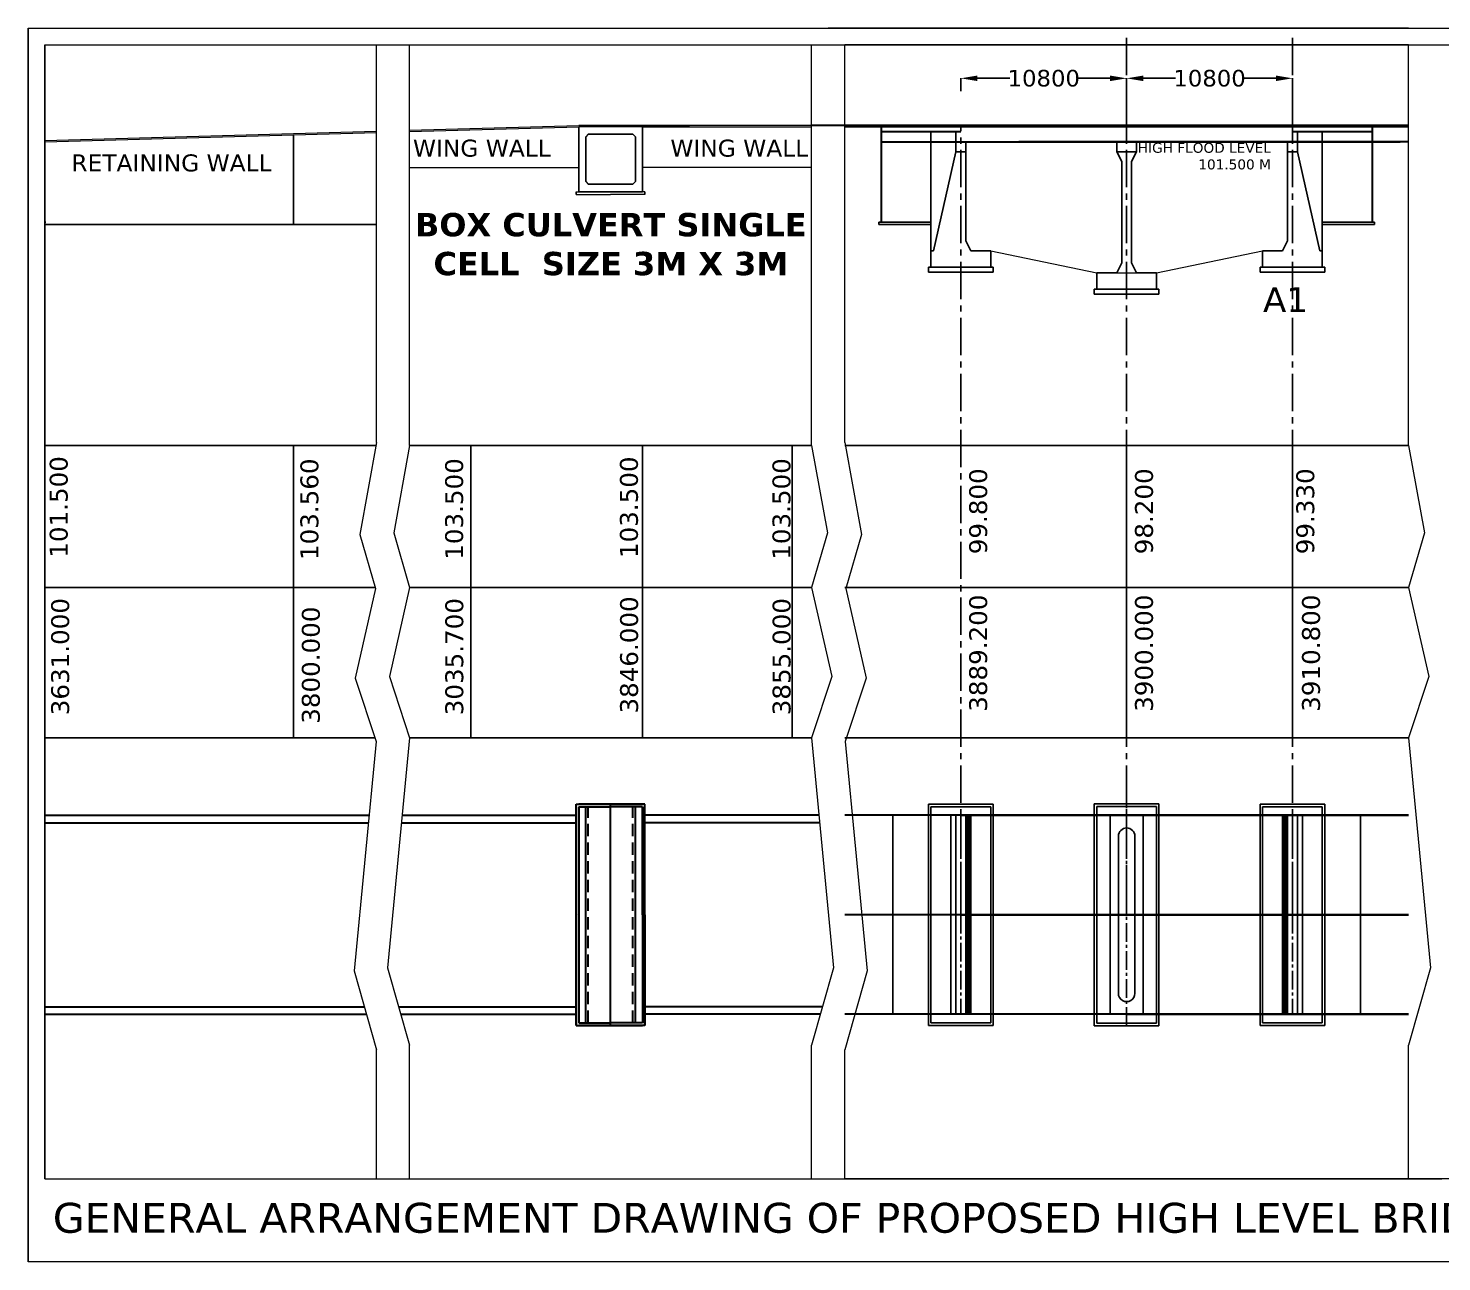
# Model space of a CAD drawing. Header units: metres. Extents: x -353398 to 100077, y -15010 to 87287.
# Drawn here: x -101658 to -16423, y 12903 to 87287 of the extents above; entities that cross this region are included whole.
import ezdxf

# ---------------------------------------------------------------- set-up
doc = ezdxf.new("R2010")
doc.units = ezdxf.units.M
doc.header["$MEASUREMENT"] = 0
doc.header["$PDMODE"] = 34
doc.linetypes.add('CENTER2', pattern=[1.125, 0.75, -0.125, 0.125, -0.125])
doc.linetypes.add('DASHED', pattern=[0.75, 0.5, -0.25])
for name, color, linetype in [('centreline', 6, 'CENTER2'), ('PILLER', 10, 'Continuous'), ('PLAN', 10, 'Continuous')]:
    doc.layers.add(name, color=color, linetype=linetype)
for name, color, linetype, lineweight in [('EXISTING B WALL', 5, 'Continuous', 30), ('S TEXT', 7, 'Continuous', 20), ('walls', 1, 'Continuous', 30)]:
    doc.layers.add(name, color=color, linetype=linetype, lineweight=lineweight)
doc.styles.get("Standard").update_dxf_attribs({"font": 'verdana.TTF'})
doc.dimstyles.new('ISO-25', dxfattribs={"dimtxt": 1000, "dimasz": 1000, "dimexe": 1.25, "dimexo": 0.625, "dimtad": 0, "dimtxsty": 'Standard', "dimcen": 75, "dimadec": 0, "dimazin": 0, "dimtfac": 1, "dimtmove": 0, "dimatfit": 2, "dimfxl": 0, "dimarcsym": 0})

# ---------------------------------------------------------------- blocks, each defined once
blk = doc.blocks.new('*D17')
at = {"color": 0, "lineweight": -2}
for p, q in [((-35423, 83494), (-35423, 84270)), ((-34423, 84268), (-32471, 84268)), ((-26423, 84268), (-28375, 84268)), ((-25423, 83494), (-25423, 84270))]:
    blk.add_line(p, q, dxfattribs=at)
at = {"color": 0}
for points in [[(-34423, 84435), (-34423, 84102), (-35423, 84268)], [(-26423, 84435), (-26423, 84102), (-25423, 84268)]]:
    blk.add_solid(points, dxfattribs=at)
at = {"layer": 'Defpoints', "color": 0}
for p in [(-25423, 84268), (-35423, 83493), (-25423, 83493)]:
    blk.add_point(p, dxfattribs=at)
at = {"color": 0, "insert": (-30423, 84268), "char_height": 1000, "attachment_point": 5}
blk.add_mtext('10800', dxfattribs=at)
blk = doc.blocks.new('*D18')
at = {"color": 0, "lineweight": -2}
for p, q in [((-45423, 83494), (-45423, 84270)), ((-44423, 84268), (-42471, 84268)), ((-36423, 84268), (-38375, 84268)), ((-35423, 83494), (-35423, 84270))]:
    blk.add_line(p, q, dxfattribs=at)
at = {"color": 0}
for points in [[(-44423, 84435), (-44423, 84102), (-45423, 84268)], [(-36423, 84435), (-36423, 84102), (-35423, 84268)]]:
    blk.add_solid(points, dxfattribs=at)
at = {"layer": 'Defpoints', "color": 0}
for p in [(-35423, 84268), (-45423, 83493), (-35423, 83493)]:
    blk.add_point(p, dxfattribs=at)
at = {"color": 0, "insert": (-40423, 84268), "char_height": 1000, "attachment_point": 5}
blk.add_mtext('10800', dxfattribs=at)

msp = doc.modelspace()

# ---------------------------------------------------------------- linework, layer by layer
for p, q in [((-101658.286, 87286.922), (-101658.289, 12902.998)), ((-100658.286, 86286.922), (-100658.288, 17902.998)), ((-35423.286, 83493.303), (-35423.286, 80443.303)), ((-25423.286, 83493.303), (-25423.286, 80443.303)), ((-25423.286, 83493.303), (-25423.286, 80443.303)), ((-68463.286, 81343.303), (-68463.286, 77413.303)), ((-64623.286, 81343.303), (-64623.286, 77413.303)), ((-47223.286, 81043.303), (-47223.286, 72871.625)), ((-23623.286, 81043.303), (-23623.286, 72871.625)), ((-85658.286, 80862.623), (-85658.286, 75443.307)), ((-68043.286, 80743.303), (-68043.286, 78043.303)), ((-65043.286, 80743.303), (-65043.286, 78043.303)), ((-68613.286, 77413.303), (-68613.286, 77263.303)), ((-64473.286, 77413.303), (-64473.286, 77263.303)), ((-100608.46, 75593.307), (-100658.286, 75593.307)), ((-80658.286, 75443.307), (-100658.286, 75443.307)), ((-50373.286, 75593.303), (-50373.286, 75443.303)), ((-50373.286, 75593.303), (-47223.286, 75593.303)), ((-50373.286, 75443.303), (-47223.286, 75443.303)), ((-20473.286, 75593.303), (-23623.286, 75593.303)), ((-20473.286, 75443.303), (-23623.286, 75443.303)), ((-20473.286, 75593.303), (-20473.286, 75443.303)), ((-47223.286, 73871.625), (-47073.286, 73871.625)), ((-23623.286, 73871.625), (-23773.286, 73871.625)), ((-47373.286, 72871.625), (-47373.286, 72571.625)), ((-47373.286, 72871.625), (-43473.286, 72871.625)), ((-47373.286, 72571.625), (-43473.286, 72571.625)), ((-43473.286, 72871.625), (-43473.286, 72571.625)), ((-27373.286, 72871.625), (-27373.286, 72571.625)), ((-23473.286, 72871.625), (-27373.286, 72871.625)), ((-23473.286, 72571.625), (-27373.286, 72571.625)), ((-23473.286, 72871.625), (-23473.286, 72571.625)), ((-37373.286, 71548.041), (-33473.286, 71548.041)), ((-37373.286, 71548.041), (-37373.286, 71248.041)), ((-37373.286, 71248.041), (-33473.286, 71248.041)), ((-33473.286, 71548.041), (-33473.286, 71248.041)), ((-35423.286, 63067.077), (-35423.286, 46067.077)), ((-35423.286, 63067.077), (-35423.286, 46067.077)), ((-25423.286, 63067.077), (-25423.286, 46067.077)), ((-25423.286, 63067.077), (-25423.286, 46067.077)), ((-80690.996, 62134.08), (-100658.287, 62134.081)), ((-85658.287, 62134.08), (-85658.287, 44500.08)), ((-78663.286, 62134.077), (-54423.286, 62134.077)), ((-74963.286, 62134.077), (-74963.286, 44500.077)), ((-64623.286, 62134.077), (-64623.286, 44500.077)), ((-55602.597, 62134.077), (-55602.597, 44500.077)), ((-52423.286, 62134.077), (-18423.286, 62134.077)), ((-25423.286, 62134.077), (-25423.286, 44500.077)), ((-25423.286, 61134.077), (-25423.286, 46067.077)), ((-100658.287, 53567.081), (-80741.338, 53567.08)), ((-54423.286, 53567.077), (-78663.286, 53567.077)), ((-18423.286, 53567.077), (-52423.286, 53567.077)), ((-80764.81, 44500.08), (-100658.287, 44500.081)), ((-78663.287, 44500.077), (-54423.286, 44500.077)), ((-18423.286, 44500.077), (-52423.286, 44500.077)), ((-47373.286, 40494.229), (-43473.286, 40494.229)), ((-47373.286, 31044.229), (-47373.286, 40494.229)), ((-43473.286, 40494.229), (-47373.286, 40494.229)), ((-47373.286, 40494.229), (-43473.286, 40494.229)), ((-47373.285, 31044.229), (-47373.286, 40494.229)), ((-43473.286, 40494.229), (-47223.286, 40494.229)), ((-47223.286, 40344.229), (-43623.286, 40344.229)), ((-47223.286, 40344.229), (-43623.286, 40344.229)), ((-47223.285, 31044.229), (-47223.286, 40344.229)), ((-43623.285, 31044.229), (-43623.286, 40344.229)), ((-43473.286, 31044.229), (-43473.286, 40494.229)), ((-43473.285, 31044.229), (-43473.286, 40494.229)), ((-37373.286, 33825.718), (-37373.286, 40513.882)), ((-37373.286, 40513.882), (-33473.286, 40513.882)), ((-37373.286, 33825.718), (-37373.286, 40513.882)), ((-37223.286, 40363.882), (-33623.286, 40363.882)), ((-37223.286, 33825.718), (-37223.286, 40363.882)), ((-33623.286, 33825.718), (-33623.286, 40363.882)), ((-33623.286, 33825.718), (-33623.286, 40363.882)), ((-33473.286, 33825.718), (-33473.286, 40513.882)), ((-33473.286, 33825.718), (-33473.286, 40513.882)), ((-27373.286, 40494.229), (-23623.286, 40494.229)), ((-23473.286, 40494.229), (-27373.286, 40494.229)), ((-27373.286, 31044.229), (-27373.286, 40494.229)), ((-27373.286, 40494.229), (-23473.286, 40494.229)), ((-23473.286, 40494.229), (-27373.286, 40494.229)), ((-27373.286, 31044.229), (-27373.286, 40494.229)), ((-23623.286, 40344.229), (-27223.286, 40344.229)), ((-23623.286, 40344.229), (-27223.286, 40344.229)), ((-27223.286, 31044.229), (-27223.286, 40344.229)), ((-23623.286, 31044.229), (-23623.286, 40344.229)), ((-23473.286, 31044.229), (-23473.286, 40494.229)), ((-23473.286, 31044.229), (-23473.286, 40494.229)), ((-36423.286, 39825.726), (-34423.286, 39825.726)), ((-36423.286, 33825.718), (-36423.286, 39825.726)), ((-34423.286, 33825.718), (-34423.286, 39825.726)), ((-36423.286, 33825.718), (-36423.286, 39146.786)), ((-35923.286, 33825.718), (-35923.286, 38563.882)), ((-47373.286, 36607.208), (-47373.285, 27157.208)), ((-47223.286, 36607.208), (-47223.285, 27307.208)), ((-43623.286, 36607.208), (-43623.285, 27307.208)), ((-43473.286, 36607.208), (-43473.285, 27157.208)), ((-27373.286, 36607.208), (-27373.286, 27157.208)), ((-27223.286, 36607.208), (-27223.286, 27307.208)), ((-23623.286, 36607.208), (-23623.286, 27307.208)), ((-23473.286, 36607.208), (-23473.286, 27157.208)), ((-37373.286, 33825.718), (-37373.286, 27137.554)), ((-37373.286, 33825.718), (-37373.286, 27137.554)), ((-37223.286, 33825.718), (-37223.286, 27287.554)), ((-36423.286, 33825.718), (-36423.286, 28504.651)), ((-36423.286, 33825.718), (-36423.286, 27825.711)), ((-35923.286, 33825.718), (-35923.286, 29087.555)), ((-34423.286, 33825.718), (-34423.286, 27825.711)), ((-33623.286, 33825.718), (-33623.286, 27287.555)), ((-33623.286, 33825.718), (-33623.286, 27287.554)), ((-33473.286, 33825.718), (-33473.286, 27137.555)), ((-33473.286, 33825.718), (-33473.286, 27137.554)), ((-47223.286, 27307.208), (-43623.286, 27307.208)), ((-47223.285, 27307.208), (-43623.285, 27307.208)), ((-37223.286, 27287.554), (-33623.286, 27287.554)), ((-36423.286, 27825.711), (-34423.286, 27825.711)), ((-23623.286, 27307.208), (-27223.286, 27307.208)), ((-23623.286, 27307.208), (-27223.286, 27307.208)), ((-47373.286, 27157.208), (-43473.286, 27157.208)), ((-43473.285, 27157.208), (-47373.285, 27157.208)), ((-47373.285, 27157.208), (-43473.285, 27157.208)), ((-43473.286, 27157.208), (-47223.286, 27157.208)), ((-37373.286, 27137.554), (-33473.286, 27137.554)), ((-27373.286, 27157.208), (-23623.286, 27157.208)), ((-23473.286, 27157.208), (-27373.286, 27157.208)), ((-27373.286, 27157.208), (-23473.286, 27157.208)), ((-23473.286, 27157.208), (-27373.286, 27157.208))]:
    msp.add_line(p, q)
for centre, start, end in [((-35423.286, 38563.882), 0.00000029, 180.00000029), ((-35423.286, 29087.555), 180.00000029, 0.00000029)]:
    msp.add_arc(centre, 500, start, end)
at = {"layer": 'centreline', "ltscale": 3000}
for p, q in [((-35423.286, 33825.718), (-35423.286, 87059.025)), ((-25423.286, 33825.718), (-25423.286, 87059.025)), ((-45423.286, 33825.718), (-45423.286, 81343.303))]:
    msp.add_line(p, q, dxfattribs=at)
at = {"layer": 'centreline', "ltscale": 1500}
for p, q in [((-35423.286, 27137.554), (-35423.286, 40513.839)), ((-45423.286, 33825.718), (-45423.286, 39768.625)), ((-25423.286, 33825.718), (-25423.286, 39768.625)), ((-45423.286, 33825.718), (-45423.285, 27882.812)), ((-25423.286, 33825.718), (-25423.286, 27882.812))]:
    msp.add_line(p, q, dxfattribs=at)
at = {"layer": 'EXISTING B WALL'}
for p, q in [((-18423.286, 81418.303), (-54423.286, 81418.303)), ((-18423.286, 81343.303), (-52423.286, 81343.303)), ((-50223.286, 81418.303), (-50223.286, 75593.303)), ((-45423.286, 81043.303), (-50223.286, 81043.303)), ((-20623.286, 81043.303), (-25423.286, 81043.303)), ((-20623.286, 81418.303), (-20623.286, 75593.303)), ((-50223.286, 80443.303), (-28929.699, 80443.303)), ((-50223.286, 80443.303), (-18929.699, 80443.303)), ((-18423.286, 80443.303), (-41916.872, 80443.303)), ((-100658.288, 39375.719), (-81156.358, 39375.719)), ((-100658.287, 39825.719), (-81113.417, 39825.719)), ((-79152.272, 39375.719), (-68613.286, 39375.718)), ((-79109.331, 39825.719), (-68613.286, 39825.718)), ((-53977.241, 39825.718), (-64473.286, 39825.718)), ((-53934.3, 39375.718), (-64473.286, 39375.718)), ((-18423.286, 39825.718), (-52423.286, 39825.718)), ((-25377.476, 39825.718), (-52423.286, 39825.718)), ((-45469.095, 39825.718), (-18423.286, 39825.718)), ((-35469.095, 39825.718), (-18423.286, 39825.718)), ((-18423.286, 33825.718), (-52423.286, 33825.718)), ((-25377.476, 33825.718), (-52423.286, 33825.718)), ((-45469.095, 33825.718), (-18423.286, 33825.718)), ((-35469.095, 33825.718), (-18423.286, 33825.718)), ((-100658.288, 28275.719), (-81393.978, 28275.719)), ((-79319.668, 28275.719), (-68613.286, 28275.718)), ((-53766.904, 28275.718), (-64473.286, 28275.718)), ((-100658.288, 27825.719), (-81265.999, 27825.719)), ((-79191.689, 27825.719), (-68613.286, 27825.718)), ((-53894.883, 27825.718), (-64473.286, 27825.718)), ((-18423.286, 27825.718), (-52423.286, 27825.718)), ((-25377.476, 27825.718), (-52423.286, 27825.718)), ((-35469.095, 27825.718), (-18423.286, 27825.718))]:
    msp.add_line(p, q, dxfattribs=at)
at = {"layer": 'PILLER'}
for p, q in [((-45723.286, 81043.303), (-45723.286, 79843.303)), ((-25123.286, 81043.303), (-25123.286, 79843.303)), ((-45123.286, 80443.303), (-45123.286, 74471.625)), ((-36023.286, 80443.303), (-36023.286, 79843.303)), ((-34823.286, 80443.303), (-34823.286, 79843.303)), ((-25723.286, 80443.303), (-25723.286, 74471.625)), ((-45723.286, 79843.303), (-47073.286, 73871.625)), ((-45723.286, 79843.303), (-45123.286, 79843.303)), ((-36023.286, 79843.303), (-35723.286, 79243.303)), ((-36023.286, 79843.303), (-34823.286, 79843.303)), ((-34823.286, 79843.303), (-35123.286, 79243.303)), ((-25123.286, 79843.303), (-25723.286, 79843.303)), ((-25123.286, 79843.303), (-23773.286, 73871.625)), ((-35723.286, 79243.303), (-35723.286, 73148.041)), ((-35123.286, 79243.303), (-35123.286, 73148.041)), ((-45123.286, 74471.625), (-44823.286, 73871.625)), ((-25723.286, 74471.625), (-26023.286, 73871.625)), ((-44823.286, 73871.625), (-43623.286, 73871.625)), ((-43623.286, 73871.625), (-43623.286, 72871.625)), ((-26023.286, 73871.625), (-27223.286, 73871.625)), ((-27223.286, 73871.625), (-27223.286, 72871.625)), ((-37223.286, 72548.041), (-37223.286, 71548.041)), ((-37223.286, 72548.041), (-36023.286, 72548.041)), ((-35723.286, 73148.041), (-36023.286, 72548.041)), ((-35123.286, 73148.041), (-34823.286, 72548.041)), ((-34823.286, 72548.041), (-33623.286, 72548.041)), ((-33623.286, 72548.041), (-33623.286, 71548.041))]:
    msp.add_line(p, q, dxfattribs=at)
at = {"layer": 'PLAN'}
for p, q in [((-49523.286, 27825.718), (-49523.286, 39825.718)), ((-46023.286, 33825.718), (-46023.286, 39825.718)), ((-45723.286, 33825.718), (-45723.286, 39825.718)), ((-45123.286, 33825.718), (-45123.286, 39825.718)), ((-45023.286, 33825.718), (-45023.286, 39825.718)), ((-44923.286, 33825.718), (-44923.286, 39825.718)), ((-44823.286, 33825.718), (-44823.286, 39825.718)), ((-26023.286, 33825.718), (-26023.286, 39825.718)), ((-25923.286, 33825.718), (-25923.286, 39825.718)), ((-25823.286, 33825.718), (-25823.286, 39825.718)), ((-25723.286, 33825.718), (-25723.286, 39825.718)), ((-25123.286, 33825.718), (-25123.286, 39825.718)), ((-24823.286, 33825.718), (-24823.286, 39825.718)), ((-21323.286, 27825.718), (-21323.286, 39825.718)), ((-35923.286, 33825.718), (-35923.286, 38563.882)), ((-34923.286, 33825.718), (-34923.286, 38563.882)), ((-46023.286, 33825.718), (-46023.286, 27825.718)), ((-45723.286, 33825.718), (-45723.286, 27825.718)), ((-45123.286, 33825.718), (-45123.286, 27825.718)), ((-45023.286, 33825.718), (-45023.286, 27825.718)), ((-44923.286, 33825.718), (-44923.286, 27825.718)), ((-44823.286, 33825.718), (-44823.286, 27825.718)), ((-35923.286, 33825.718), (-35923.286, 29087.554)), ((-34923.286, 33825.718), (-34923.286, 29087.554)), ((-26023.286, 33825.718), (-26023.286, 27825.718)), ((-25923.286, 33825.718), (-25923.286, 27825.718)), ((-25823.286, 33825.718), (-25823.286, 27825.718)), ((-25723.286, 33825.718), (-25723.286, 27825.718)), ((-25123.286, 33825.718), (-25123.286, 27825.718)), ((-24823.286, 33825.718), (-24823.286, 27825.718))]:
    msp.add_line(p, q, dxfattribs=at)
for centre, start, end in [((-35423.286, 38563.882), 0.00000029, 180.00000029), ((-35423.286, 29087.554), 180.00000029, 0.00000029)]:
    msp.add_arc(centre, 500, start, end, dxfattribs=at)
at = {"layer": 'S TEXT'}
for p, q in [((-101658.286, 87286.922), (-52423.286, 87286.922)), ((-53423.286, 87286.922), (100076.714, 87286.922)), ((-18423.286, 87286.922), (-53423.286, 87286.922)), ((-100658.286, 86286.922), (-52423.286, 86286.922)), ((-80658.287, 62314.204), (-80658.286, 86286.922)), ((-78663.286, 62134.078), (-78663.286, 86286.922)), ((-54423.286, 62134.077), (-54423.286, 86286.922)), ((-52423.286, 86286.922), (99076.714, 86286.922)), ((-18423.286, 86286.922), (-52423.286, 86286.922)), ((-52423.286, 62314.201), (-52423.286, 86286.922)), ((-18423.286, 62134.077), (-18423.286, 86286.922)), ((-100660.382, 80518.274), (-80658.286, 81077.426)), ((-100658.286, 80443.303), (-80658.286, 81002.396)), ((-78663.286, 81133.195), (-68465.381, 81418.274)), ((-78663.286, 81058.166), (-68463.286, 81343.303)), ((-54423.286, 81418.303), (-68463.286, 81418.303)), ((-61793.286, 81343.303), (-68463.286, 81343.303)), ((-64623.286, 81343.303), (-54423.286, 81343.303)), ((-67893.286, 80893.303), (-68043.286, 80743.303)), ((-67893.286, 80893.303), (-65193.286, 80893.303)), ((-65193.286, 80893.303), (-67893.286, 80893.303)), ((-65193.286, 80893.303), (-65043.286, 80743.303)), ((-78663.286, 78893.304), (-68463.286, 78893.304)), ((-54423.286, 78893.304), (-64623.286, 78893.304)), ((-68043.286, 78043.303), (-67893.286, 77893.303)), ((-67893.286, 77893.303), (-65193.286, 77893.303)), ((-65193.286, 77893.303), (-67893.286, 77893.303)), ((-65043.286, 78043.303), (-65193.286, 77893.303)), ((-68613.286, 77413.303), (-66543.286, 77413.303)), ((-68613.286, 77263.303), (-66543.286, 77263.303)), ((-66543.286, 77413.303), (-68463.286, 77413.303)), ((-64473.286, 77413.303), (-66543.286, 77413.303)), ((-66543.286, 77413.303), (-64623.286, 77413.303)), ((-64473.286, 77263.303), (-66543.286, 77263.303)), ((-43623.286, 73871.625), (-37223.286, 72548.041)), ((-33623.286, 72548.041), (-27223.286, 73871.625)), ((-37223.286, 72548.041), (-33623.286, 72548.041)), ((-80658.287, 62314.204), (-81668.478, 56751.362)), ((-52423.286, 62314.201), (-51413.094, 56751.359)), ((-78663.286, 62134.078), (-79621.431, 56857.843)), ((-54423.286, 62134.077), (-53465.141, 56857.842)), ((-18423.286, 62134.077), (-17465.141, 56857.842)), ((-81668.478, 56751.362), (-80723.183, 53504.728)), ((-79621.431, 56857.843), (-78663.286, 53567.078)), ((-53465.141, 56857.842), (-54423.286, 53567.077)), ((-51413.094, 56751.359), (-52358.389, 53504.725)), ((-17465.141, 56857.842), (-18423.286, 53567.077)), ((-80723.183, 53504.728), (-81951.296, 48087.939)), ((-78663.286, 53567.078), (-79882.855, 48187.974)), ((-54423.286, 53567.077), (-53203.717, 48187.974)), ((-52358.389, 53504.725), (-51130.277, 48087.936)), ((-18423.286, 53567.077), (-17203.717, 48187.974)), ((-81951.296, 48087.939), (-80689.192, 44271.418)), ((-79882.855, 48187.974), (-78663.286, 44500.078)), ((-53203.717, 48187.974), (-54423.286, 44500.077)), ((-51130.277, 48087.936), (-52392.381, 44271.415)), ((-17203.717, 48187.974), (-18423.286, 44500.077)), ((-78663.287, 44500.077), (-79987.424, 30623.681)), ((-54423.286, 44500.077), (-53099.149, 30623.68)), ((-18423.286, 44500.077), (-17099.149, 30623.68)), ((-80689.192, 44271.418), (-82009.153, 30438.795)), ((-52392.381, 44271.415), (-51072.421, 30438.792)), ((-82009.153, 30438.795), (-80658.288, 25688.885)), ((-79987.424, 30623.681), (-78663.287, 25967.751)), ((-79987.424, 30623.681), (-78663.287, 25967.751)), ((-53099.149, 30623.68), (-54423.286, 25967.751)), ((-51072.421, 30438.792), (-52423.286, 25688.882)), ((-17099.149, 30623.68), (-18423.286, 25967.751)), ((-80658.288, 17902.998), (-80658.288, 25688.885)), ((-78663.287, 17902.998), (-78663.287, 25967.751)), ((-54423.286, 17902.998), (-54423.286, 25967.751)), ((-52423.286, 17902.998), (-52423.286, 25688.882)), ((-18423.286, 17902.998), (-18423.286, 25967.751)), ((-100658.288, 17902.998), (-16423.286, 17902.998)), ((99076.714, 17902.998), (-52423.286, 17902.998)), ((100076.714, 12902.998), (-101658.289, 12902.998))]:
    msp.add_line(p, q, dxfattribs=at)
at = {"layer": 'walls'}
for p, q in [((-68613.286, 40494.229), (-66543.286, 40494.229)), ((-66513.286, 40494.229), (-68463.286, 40494.229)), ((-68463.286, 40494.229), (-66513.286, 40494.229)), ((-66513.286, 40494.229), (-68463.286, 40494.229)), ((-68463.286, 40344.229), (-66663.286, 40344.229)), ((-68463.286, 40344.229), (-66543.286, 40344.229)), ((-68463.286, 40344.229), (-68463.286, 27307.208)), ((-66573.286, 40494.229), (-64623.286, 40494.229)), ((-64623.286, 40494.229), (-66573.286, 40494.229)), ((-66573.286, 40494.229), (-64623.286, 40494.229)), ((-64473.286, 40494.229), (-66543.286, 40494.229)), ((-64623.286, 40344.229), (-66543.286, 40344.229)), ((-64623.286, 40344.229), (-66423.286, 40344.229)), ((-64623.286, 40344.229), (-64623.286, 27307.208)), ((-68463.286, 27307.208), (-66663.286, 27307.208)), ((-68463.286, 27307.208), (-66543.286, 27307.208)), ((-64623.286, 27307.208), (-66543.286, 27307.208)), ((-64623.286, 27307.208), (-66423.286, 27307.208)), ((-68613.286, 27157.208), (-66543.286, 27157.208)), ((-66513.286, 27157.208), (-68463.286, 27157.208)), ((-68463.286, 27157.208), (-66513.286, 27157.208)), ((-66513.286, 27157.208), (-68463.286, 27157.208)), ((-66573.286, 27157.208), (-64623.286, 27157.208)), ((-64623.286, 27157.208), (-66573.286, 27157.208)), ((-66573.286, 27157.208), (-64623.286, 27157.208)), ((-64473.286, 27157.208), (-66543.286, 27157.208))]:
    msp.add_line(p, q, dxfattribs=at)
at = {"layer": 'walls', "linetype": 'ByBlock', "ltscale": 1500}
for p, q in [((-68613.286, 27157.208), (-68613.286, 40494.229)), ((-68043.286, 27307.208), (-68043.286, 40344.229)), ((-66543.286, 27157.208), (-66543.286, 40494.229)), ((-66543.286, 27157.208), (-66543.286, 40494.229)), ((-65043.286, 27307.208), (-65043.286, 40344.229)), ((-64473.286, 27157.208), (-64473.286, 40494.229))]:
    msp.add_line(p, q, dxfattribs=at)
at = {"layer": 'walls', "ltscale": 1500}
for p, q in [((-68463.286, 33825.718), (-68463.286, 40344.229)), ((-64623.286, 33825.718), (-64623.286, 40344.229)), ((-68613.286, 33825.718), (-68613.286, 27157.208)), ((-68463.286, 33825.718), (-68463.286, 27307.208)), ((-64623.286, 33825.718), (-64623.286, 27307.208)), ((-64473.286, 33825.718), (-64473.286, 27157.208))]:
    msp.add_line(p, q, dxfattribs=at)
at = {"layer": 'walls', "linetype": 'DASHED', "ltscale": 1500}
for p, q in [((-67893.286, 27307.208), (-67893.286, 40344.229)), ((-65193.286, 27307.208), (-65193.286, 40344.229))]:
    msp.add_line(p, q, dxfattribs=at)

# ---------------------------------------------------------------- texts
for s, rotation, p in [('101.500', 89.99999826, (-99284.955, 55357.671)), ('103.560', 89.99999826, (-84167.845, 55219.111)), ('103.500', 89.99999942, (-75437.986, 55233.96)), ('103.500', 89.99999942, (-64897.981, 55338.204)), ('103.500', 89.99999942, (-55701.361, 55233.96)), ('99.800', 90, (-43838.114, 55567.077)), ('98.200', 90, (-33838.114, 55567.077)), ('99.330', 90, (-24113.18, 55567.077)), ('3846.000', 89.99999942, (-64889.54, 45960.394)), ('3889.200', 90, (-43838.114, 46067.077)), ('3900.000', 90, (-33838.84, 46067.077)), ('3910.800', 90, (-23767.164, 46067.077)), ('3631.000', 89.99999826, (-99197.326, 45857.671)), ('3800.000', 89.99999826, (-84080.216, 45344.038)), ('3035.700', 89.99999942, (-75429.545, 45856.15)), ('3855.000', 89.99999942, (-55692.92, 45856.15))]:
    msp.add_text(s, height=1080, rotation=rotation).set_placement(p)
for s, insert, char_height, width, attachment_point in [('A1', (-24484.342, 71673.481), 1500, 1743.2511, 3), ('GENERAL ARRANGEMENT DRAWING OF PROPOSED HIGH LEVEL BRIDGE ACROSS SISARAMA NALAH ON UDAIPUR- SISARAMA ROAD NEAR SISARAMA VILLAGE', (-100178.599, 16454.138), 1801.44, 20976160.32, 1)]:
    msp.add_mtext(s, dxfattribs=dict(insert=insert, char_height=char_height, width=width, attachment_point=attachment_point))
at = {"layer": 'S TEXT'}
for s, insert, char_height, width, attachment_point in [('WING WALL', (-78461.535, 80571.287), 1025.1562, 380675.11021, 1), ('HIGH FLOOD LEVEL\\P     101.500 M', (-26728.492, 80378.553), 600, 761350.22043, 3), ('RETAINING WALL', (-99060.168, 79680.117), 1025.15625, 380675.11021, 1), ('{\\fVerdana|b1|i0|c0|p34;BOX CULVERT SINGLE CELL  SIZE 3M X 3M}', (-66529.297, 74257.829), 1407, 26000, 5)]:
    msp.add_mtext(s, dxfattribs=dict(at, insert=insert, char_height=char_height, width=width, attachment_point=attachment_point))
at = {"layer": 'S TEXT', "insert": (-54625.036, 80571.286), "char_height": 1025.1562, "width": 380675.11021, "attachment_point": 3, "rotation": 359.99999884}
msp.add_mtext('WING WALL', dxfattribs=at)

# ---------------------------------------------------------------- dimensions: what is measured, and where the dimension line sits
for base, p1, p2, picture, middle in [((-35423.286, 84268.47), (-45423.286, 83493.303), (-35423.286, 83493.303), '*D18', (-40423.286, 84268.47)), ((-25423.286, 84268.47), (-35423.286, 83493.303), (-25423.286, 83493.303), '*D17', (-30423.286, 84268.47))]:
    dim = msp.add_linear_dim(base=base, p1=p1, p2=p2, angle=0, text='10800', dimstyle='ISO-25')
    dim.commit()
    dim.dimension.update_dxf_attribs({"geometry": picture, "text_midpoint": middle})

doc.saveas('drawing.dxf')
